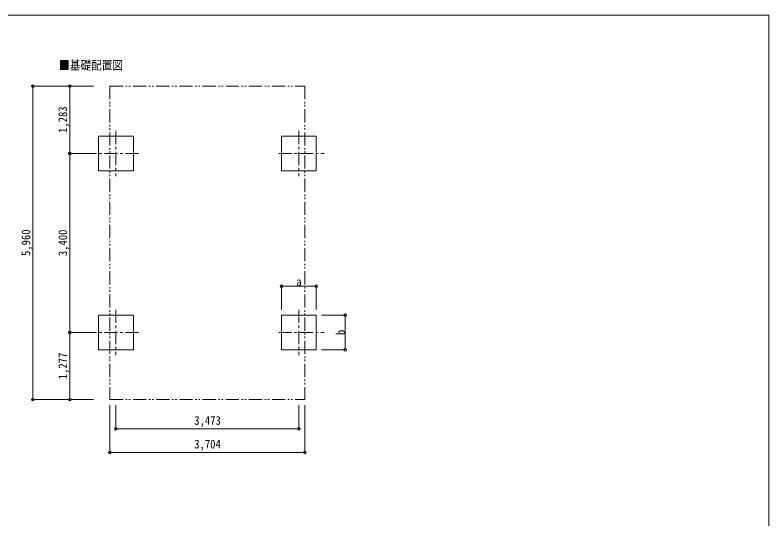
# Model space of a CAD drawing. Units: millimetres at full size, sheet at 1:50. Extents: x -14053 to 14053, y -9700 to 9700.
# Drawn here: x -970 to 13347, y 124 to 9700 of the extents above; entities that cross this region are included whole.
import ezdxf
from ezdxf.enums import TextEntityAlignment as Align

# ---------------------------------------------------------------- set-up
doc = ezdxf.new("R2010")
doc.units = ezdxf.units.MM
doc.header["$LTSCALE"] = 50
doc.header["$PDMODE"] = 32
doc.header["$PDSIZE"] = 50
doc.linetypes.add('CHAIN1', pattern=[8, 5, -1, 1, -1])
doc.linetypes.add('DOUBLE_CHAIN1', pattern=[8.8, 5, -1, 0.6, -0.6, 0.6, -1])
doc.layers.add('1-7', color=7, linetype='Continuous')
for name, color, linetype, lineweight in [('1-8', 6, 'Continuous', 9), ('1-A', 4, 'CHAIN1', 9), ('F-0', 7, 'Continuous', 9)]:
    doc.layers.add(name, color=color, linetype=linetype, lineweight=lineweight)
doc.styles.add('ＭＳ ゴシック', font='')
doc.styles.get('ＭＳ ゴシック').set_extended_font_data('MS Gothic')

msp = doc.modelspace()

# ---------------------------------------------------------------- linework, layer by layer
at = {"layer": '1-8'}
for p, q in [((-632.95, 8351.15), (517.05, 8351.15)), ((-632.95, 8351.15), (-632.95, 2391.12)), ((67.05, 7068.12), (67.05, 8351.15)), ((67.05, 7068.12), (517.05, 7068.12)), ((67.05, 3668.12), (67.05, 7068.12)), ((4089.05, 4547.17), (4089.05, 4097.17)), ((4089.05, 4547.17), (4749.05, 4547.17)), ((4749.05, 4547.17), (4749.05, 4097.17)), ((5298.05, 3998.17), (4848.05, 3998.17)), ((5298.05, 3998.17), (5298.05, 3338.12)), ((67.05, 3668.12), (517.05, 3668.12)), ((67.05, 2391.12), (67.05, 3668.12)), ((5298.05, 3338.12), (4848.05, 3338.12)), ((-632.95, 2391.12), (517.05, 2391.12)), ((830.55, 1389.01), (830.55, 2288.66)), ((946.05, 1838.66), (946.05, 2288.66)), ((4419.05, 1838.66), (4419.05, 2288.66)), ((4534.55, 1389.01), (4534.55, 2288.66)), ((946.05, 1838.66), (4419.05, 1838.66)), ((830.55, 1389.01), (4534.55, 1389.01))]:
    msp.add_line(p, q, dxfattribs=at)
for p in [(-632.95, 8351.15), (67.05, 8351.15), (67.05, 7068.12), (4089.05, 4547.17), (4749.05, 4547.17), (5298.05, 3998.17), (67.05, 3668.12), (5298.05, 3338.12), (-632.95, 2391.12), (67.05, 2391.12), (946.05, 1838.66), (4419.05, 1838.66), (830.55, 1389.01), (4534.55, 1389.01)]:
    msp.add_point(p, dxfattribs=at)
at = {"layer": '1-A', "color": 7, "linetype": 'DOUBLE_CHAIN1'}
for p, q in [((830.55, 8351.15), (830.55, 2391.12)), ((830.55, 8351.15), (4534.55, 8351.15)), ((4534.55, 8351.15), (4534.55, 2391.12)), ((830.55, 2391.12), (4534.55, 2391.12))]:
    msp.add_line(p, q, dxfattribs=at)
at = {"layer": '1-A'}
for p, q in [((946.05, 7498.17), (946.05, 6638.12)), ((4419.05, 7498.17), (4419.05, 6638.12)), ((1376.05, 7068.12), (516.05, 7068.12)), ((4039.05, 7068.12), (4899.05, 7068.12)), ((946.05, 4098.17), (946.05, 3238.12)), ((4419.05, 4098.17), (4419.05, 3238.12)), ((1376.05, 3668.12), (516.05, 3668.12)), ((4039.05, 3668.12), (4899.05, 3668.12))]:
    msp.add_line(p, q, dxfattribs=at)
at = {"layer": '1-A', "linetype": 'Continuous'}
for points in [[(1276.05, 6738.12), (1276.05, 7398.17), (616.05, 7398.17), (616.05, 6738.12)], [(4089.05, 6738.12), (4089.05, 7398.17), (4749.05, 7398.17), (4749.05, 6738.12)], [(1276.05, 3338.12), (1276.05, 3998.17), (616.05, 3998.17), (616.05, 3338.12)], [(4089.05, 3338.12), (4089.05, 3998.17), (4749.05, 3998.17), (4749.05, 3338.12)]]:
    msp.add_lwpolyline(points, close=True, dxfattribs=at)
at = {"layer": 'F-0', "color": 5, "lineweight": 5}
for p, q in [((-14053.43, 9700), (13346.57, 9700)), ((13346.57, 9700), (13346.57, -9700))]:
    msp.add_line(p, q, dxfattribs=at)

# ---------------------------------------------------------------- texts
at = {"layer": '1-7', "style": 'ＭＳ ゴシック', "width": 0.9}
msp.add_text('■基礎配置図', height=165, dxfattribs=at).set_placement((-134.49, 8613.91), align=Align.BOTTOM_LEFT)
at = {"layer": '1-8', "color": 7, "style": 'ＭＳ ゴシック', "width": 0.9}
for s, p in [('1,283', (67.05, 7459.63)), ('5,960', (-632.95, 5121.13)), ('3,400', (67.05, 5118.12)), ('b', (5343.05, 3618.14)), ('1,277', (67.05, 2779.62))]:
    msp.add_text(s, height=165, rotation=90, dxfattribs=at).set_placement(p, align=Align.BOTTOM_LEFT)
for s, p in [('a', (4369.05, 4502.17)), ('3,473', (2432.55, 1863.66)), ('3,704', (2432.55, 1414.01))]:
    msp.add_text(s, height=165, dxfattribs=at).set_placement(p, align=Align.BOTTOM_LEFT)

doc.saveas('drawing.dxf')
